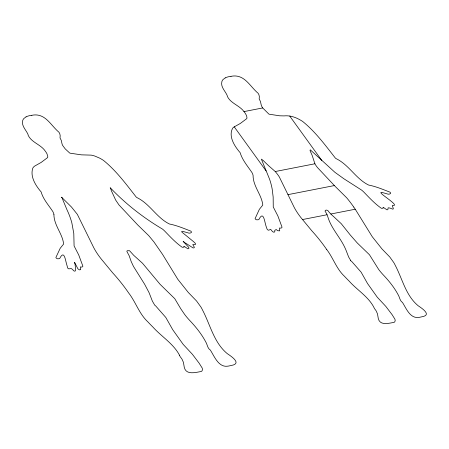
<?xml version="1.0" encoding="UTF-8"?>
<svg xmlns="http://www.w3.org/2000/svg" width="449" height="449" viewBox="0 0 449 449"><rect width="100%" height="100%" fill="white"/><g stroke="black" fill="none" stroke-linecap="round" stroke-linejoin="round"><path stroke-width="0.67" d="M26.07 116.875L23.892 118.485A13.403 8.525 25.9 0 0 22.725 120.5C21.288 125.782 25.846 129.727 27.872 134.099A10.361 6.589 25.9 0 1 28.214 135.396C31.626 142.602 41.022 144.556 45.355 151.234A17.056 10.849 25.9 0 1 47.078 154.058L47.807 156.796A4.967 3.16 25.9 0 1 47.56 157.616L41.162 162.42L34.579 166.141A15.479 9.844 25.9 0 0 32.822 168.078C29.853 176.564 35.724 185.695 41.134 191.925C43.227 199.35 48.627 205.154 52.769 211.468A16.018 10.192 25.9 0 1 53.914 214.308M225.235 77.913L223.058 79.524A13.403 8.525 25.9 0 0 221.89 81.544C220.453 86.82 225.011 90.771 227.031 95.137A10.361 6.589 25.9 0 1 227.379 96.434C230.646 103.399 239.553 105.403 243.981 111.599A17.343 11.034 25.9 0 1 246.669 116.106L246.972 117.834A4.967 3.16 25.9 0 1 246.726 118.654L240.327 123.458L235.478 126.169A16.613 10.568 25.9 0 0 234.243 126.831A15.558 9.895 25.9 0 0 232.666 128.178C228.092 136.378 234.737 146.469 240.148 152.671C242.376 160.153 247.652 166.141 251.934 172.506A16.018 10.192 25.9 0 1 253.079 175.346C252.978 186.178 261.672 194.686 262.777 204.918A5.596 3.558 25.9 0 1 262.064 205.968L259.354 209.335L255.099 218.607A1.47 0.937 25.9 0 0 255.369 219.05L256.188 219.651A1.504 0.954 25.9 0 0 256.615 219.808L257.995 219.791A4.31 2.745 25.9 0 0 258.91 219.466C263.597 210.194 264.512 221.711 266.027 226.083A31.009 19.722 25.9 0 0 266.263 226.824L267.06 229.069L267.98 230.04L268.743 230.219L270.674 229.338L272.577 231.69L273.755 232.206L274.777 231.92L274.754 230.382L276.197 229.506L277.634 230.702L279.71 230.87L279.474 228.013L281.108 228.159L282.073 227.295L277.892 215.997L273.256 206.983L273.16 197.021L272.184 189.085A110.701 70.414 25.9 0 0 269.63 179.347L266.364 171.305L234.243 126.831M243.981 111.599L262.704 107.94L268.839 114.052A2.004 1.274 25.9 0 0 269.619 114.276L279.665 115.797L284.032 115.904A21.384 13.599 25.9 0 1 289.728 116.05A18.005 11.455 25.9 0 1 291.822 116.476A19.734 12.555 25.9 0 1 298.72 119.148A29.202 18.577 25.9 0 1 302.632 121.432C315.383 131.737 325.301 145.218 335.364 158.076A3.732 2.374 25.9 0 0 336.121 158.632C349.013 164.85 355.928 178.898 368.595 185.039C376.009 186.487 383.053 189.484 390.041 192.189A1.476 0.937 25.9 0 1 390.406 192.61L390.568 193.351A1.493 0.949 25.9 0 1 390.45 193.614L389.406 194.086A4.378 2.784 25.9 0 1 387.992 194.131L383.042 192.722A33.709 21.44 25.9 0 0 382.037 192.43L381.88 192.391A1.914 1.218 25.9 0 0 381.235 192.363L380.831 192.565L381.094 193.16A2.47 1.571 25.9 0 0 381.364 193.407C382.874 195.697 400.603 206.641 392.381 205.446C391.657 206.001 395.777 211.002 391.062 208.504A1.796 1.145 25.9 0 0 390.523 208.229C385.848 206.871 389.547 209.066 387.268 209.829A1.072 0.685 25.9 0 1 386.875 209.784L384.018 207.836A1.386 0.881 25.9 0 0 383.536 207.634L383.025 207.584M266.162 170.867L261.369 159.12L263.209 160.467A116.201 73.911 25.9 0 0 268.749 165.827L275.237 171.535L314.906 163.773A24.577 15.636 25.9 0 0 317.645 167.741L335.117 186.341L346.69 197.801A120.253 76.493 25.9 0 1 353.761 207.073M287.966 194.647L334.376 185.566M275.226 171.535A43.974 27.973 25.9 0 1 278.604 175.845A32.255 20.519 25.9 0 1 279.368 177.052L294.263 207.494A69.359 44.114 25.9 0 0 302.519 219.55L327.052 214.745A23.174 14.738 25.9 0 1 327.849 216.923C331.362 228.766 340.617 237.656 345.449 248.881A55.07 35.028 25.9 0 1 346.375 251.143L348.665 257.047L350.596 260.33M330.851 214.005L355.254 209.228L372.266 236.73L382.009 248.976L389.738 256.951L393.717 262.474A38.737 24.639 25.9 0 1 395.255 265.331C402.478 279.025 405.744 295.476 418.199 305.786C422.268 308.502 432.258 315.204 421.639 316.837A50.468 32.104 25.9 0 1 418.81 317.426C410.072 318.667 406.339 308.57 402.512 302.508C400.115 301.01 399.84 298.22 398.746 295.891C394.75 288.045 389.204 281.13 383.154 274.777A59.122 37.609 25.9 0 1 378.703 269.495L369.465 254.763L357.275 242.971L350.372 235.119L341.251 223.692L333.888 216.833A50.911 32.384 25.9 0 1 330.84 214.01L329.863 212.989A29.067 18.488 25.9 0 1 328.674 211.647C327.922 209.127 323.078 209.795 325.901 212.472A33.518 21.322 25.9 0 1 327.057 214.745M230.988 76.324C244.391 73.591 249.728 86.27 258.052 93.212A8.946 5.691 25.9 0 1 258.972 94.93L259.354 96.703L259.185 98.87A3.109 1.976 25.9 0 0 259.578 99.706L260.482 101.553L261.122 104.55A11.27 7.167 25.9 0 0 262.716 107.934M31.823 115.286C45.226 112.553 50.569 125.232 58.886 132.174A8.946 5.691 25.9 0 1 59.812 133.892L60.188 135.66L60.026 137.832A3.109 1.976 25.9 0 0 60.413 138.668L61.317 140.515L61.956 143.512A10.669 6.786 25.9 0 0 62.619 145.397L65.234 148.9L69.674 153.014A2.043 1.296 25.9 0 0 70.375 153.227L81.392 154.843L91.175 155.13A17.932 11.405 25.9 0 1 94.84 156.067L99.566 158.093A29.202 18.577 25.9 0 1 103.466 160.394C116.224 170.699 126.135 184.18 136.199 197.032A3.732 2.374 25.9 0 0 136.956 197.594C149.848 203.812 156.768 217.86 169.43 224C176.844 225.449 183.894 228.446 190.881 231.145A1.476 0.937 25.9 0 1 191.24 231.572L191.403 232.307A1.493 0.949 25.9 0 1 191.285 232.576L190.241 233.048A4.378 2.784 25.9 0 1 188.833 233.093L183.877 231.684A33.709 21.44 25.9 0 0 182.872 231.392L182.721 231.353A1.914 1.218 25.9 0 0 182.07 231.325L181.649 231.577L181.935 232.122A2.47 1.571 25.9 0 0 182.199 232.369L193.452 241.568L195.135 243.139L195.685 244.312L192.761 244.565L194.378 247.292L194.08 247.792L193.137 247.971L185.577 243.1A1.785 1.134 25.9 0 1 184.971 242.853L183.125 241.332L188.715 247.343L189.001 248.28L188.103 248.791A1.072 0.685 25.9 0 1 187.716 248.74L184.853 246.798A1.386 0.881 25.9 0 0 184.371 246.596L183.86 246.546M314.906 163.773L312.251 155.646A60.267 38.333 25.9 0 0 310.989 152.778A22.175 14.104 25.9 0 1 310.73 152.222L310.029 150.55L310.27 149.809L334.898 172.293L343.912 178.781L361.709 190.168A22.938 14.587 25.9 0 1 364.571 192.851C369.785 198.256 375.106 203.913 381.252 208.207A2.256 1.437 25.9 0 0 381.959 208.353L383.137 208.168A0.584 0.37 25.9 0 0 383.193 207.842L383.126 207.747M302.525 219.544L311.836 230.825A156.364 99.459 25.9 0 1 326.636 249.442M289.734 116.072L321.798 160.461M353.778 207.068L355.254 209.228M183.927 246.658L184.017 246.804A0.584 0.37 25.9 0 1 183.972 247.13L182.794 247.315A2.256 1.437 25.9 0 1 182.086 247.169C175.918 242.909 170.631 237.207 165.406 231.813A22.938 14.587 25.9 0 0 162.544 229.13C143.753 217.973 126.472 204.587 111.296 188.833A1.1 0.702 25.9 0 1 110.976 188.647L110.185 187.733L110.903 189.074A1.723 1.094 25.9 0 1 110.897 189.399L111.565 191.184A22.175 14.104 25.9 0 0 111.823 191.74L115.69 200.108L119.007 204.98L137.792 225.011L148.726 235.635L153.94 241.938L162.538 254.358L177.793 279.272L188.288 292.456L196.6 301.049L200.894 306.993A41.712 26.53 25.9 0 1 202.544 310.063C210.323 324.812 213.842 342.525 227.25 353.627C231.633 356.551 242.387 363.769 230.96 365.525A54.34 34.567 25.9 0 1 227.912 366.159C218.573 367.703 214.448 356.478 210.362 350.097C207.78 348.486 207.483 345.483 206.304 342.974C201.999 334.527 196.033 327.08 189.517 320.238A63.663 40.494 25.9 0 1 184.724 314.553L180.795 308.817L174.779 298.692L160.102 284.324L142.541 263.282L133.735 255.335L129.531 250.705L127.151 250.744L126.859 251.406L129.166 255.734L131.209 261.593L133.476 266.425L144.629 284.239L148.916 292.355A59.296 37.716 25.9 0 1 149.915 294.791L152.379 301.15L154.456 304.68A1.852 1.179 25.9 0 0 155.068 305.472L155.332 305.674A3.962 2.52 25.9 0 0 155.629 305.864L165.81 317.46L172.73 329.718L183.22 344.434L192.413 354.317L199.137 363.185L202.224 368.09L202.488 369.78L201.943 370.992A4.035 2.571 25.9 0 1 201.034 371.519C195.343 372.502 186.049 375.207 184.264 367.304A9.985 6.348 25.9 0 1 184.152 366.609L183.422 362.337L182.036 359.234A14.593 9.283 25.9 0 0 180.919 357.657A9.059 5.764 25.9 0 1 179.482 355.215M326.659 249.442C333.265 258.001 336.402 268.816 344.473 276.298A129.368 82.29 25.9 0 0 349.092 281.052C356.994 289.959 368.247 296.531 373.854 307.262A8.413 5.349 25.9 0 0 375.19 309.518A13.554 8.621 25.9 0 1 376.206 310.989L377.491 313.873L378.17 317.841A9.272 5.899 25.9 0 0 378.271 318.487C379.933 325.822 388.559 323.314 393.852 322.404A3.749 2.385 25.9 0 0 394.693 321.911L395.204 320.788L394.952 319.222L392.089 314.659L385.848 306.426L377.306 297.249L367.563 283.583L361.136 272.195L351.679 261.425A2.211 1.409 25.9 0 1 350.523 260.336M74.747 262.901L75.179 264.326A1.824 1.162 25.9 0 1 75.045 264.725C75.477 267.2 76.919 274.676 72.384 269.406C70.858 266.762 67.664 271.684 67.103 265.786A31.009 19.722 25.9 0 1 66.867 265.039C65.363 260.673 64.415 249.161 59.745 258.428A4.31 2.745 25.9 0 1 58.83 258.753L57.455 258.77A1.504 0.954 25.9 0 1 57.023 258.613L56.209 258.012A1.482 0.943 25.9 0 1 55.901 257.462L60.194 248.297L62.899 244.929A5.596 3.558 25.9 0 0 63.612 243.88C62.506 233.643 53.818 225.14 53.914 214.308M74.758 262.856L74.585 262.379L75.449 264.287A3.16 2.009 25.9 0 0 75.78 264.68L77.896 268.828L79.422 269.871L80.713 269.636L80.371 266.908L81.943 267.121L82.908 266.257L78.727 254.959L74.091 245.945L73.793 233.458L71.851 222.884A107.721 68.517 25.9 0 0 66.985 209.795L62.237 198.351A1.257 0.797 25.9 0 0 62.192 198.015L61.519 197.15L71.47 207.023L77.351 214.364L93.802 247.792A74.646 47.482 25.9 0 0 103.225 261.397L112.727 272.908A168.369 107.098 25.9 0 1 128.661 292.961C135.811 302.155 139.162 313.823 147.867 321.877A139.302 88.605 25.9 0 0 152.84 326.995C161.393 336.554 173.449 343.676 179.505 355.221M26.042 116.847A22.983 14.621 25.9 0 1 31.834 115.303M225.207 77.89A22.983 14.621 25.9 0 1 230.999 76.341"/></g></svg>
